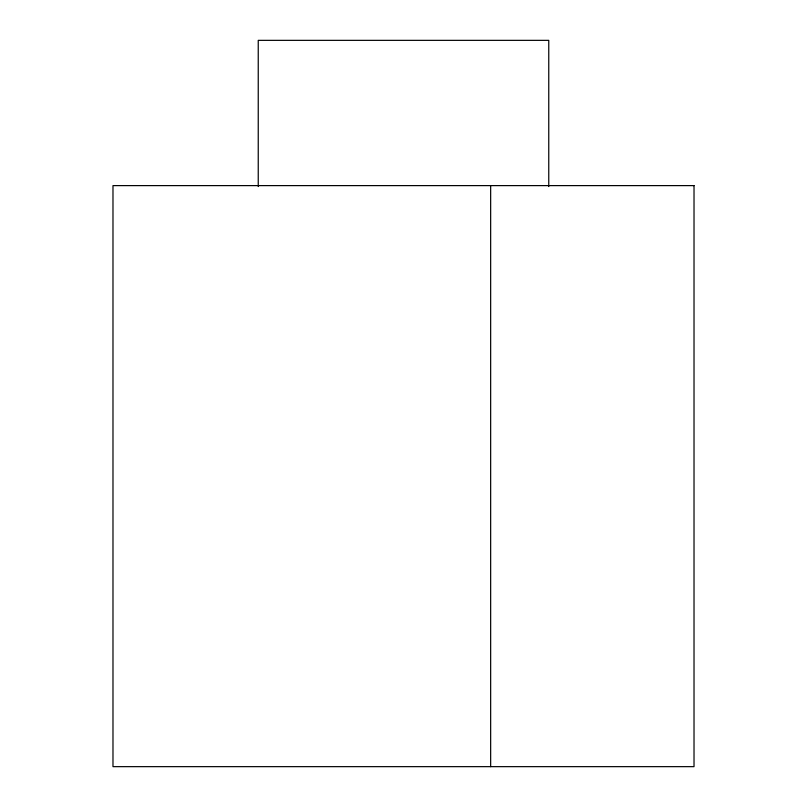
<?xml version="1.0" encoding="UTF-8"?>
<svg xmlns="http://www.w3.org/2000/svg" width="807" height="807" viewBox="0 0 807 807"><rect width="100%" height="100%" fill="white"/><g stroke="black" fill="none" stroke-linecap="round" stroke-linejoin="round"><path stroke-width="1.21" d="M548.76 186.538L548.76 40.35L258.24 40.35L258.24 186.538M490.656 185.61L490.656 766.65M694.02 185.61L112.98 185.61L112.98 766.65L694.02 766.65L694.02 185.61"/></g></svg>
